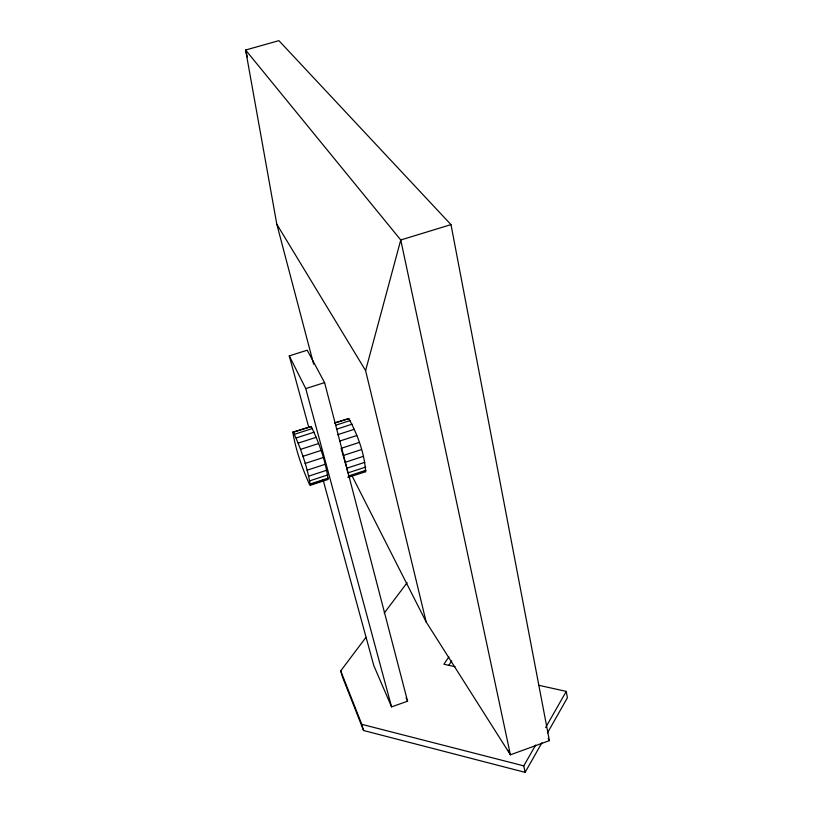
<?xml version="1.0" encoding="UTF-8"?>
<svg xmlns="http://www.w3.org/2000/svg" width="813" height="813" viewBox="0 0 813 813"><rect width="100%" height="100%" fill="white"/><g stroke="black" fill="none" stroke-linecap="round" stroke-linejoin="round"><path stroke-width="1.22" d="M310.332 485.28C307.395 467.058 301.054 449.081 293.371 432.282L292.792 432.099C295.851 450.25 302.101 468.054 309.662 484.822L310.332 485.28L328.086 479.457C325.749 461.215 319.255 443.085 311.206 426.53L292.792 432.099M347.893 477.505L365.637 471.682C364.498 453.349 357.629 434.711 348.807 418.604L334.936 422.689M426.144 621.904L365.606 370.606L400.758 239.977L245.607 50.02L278.9 40.65L450.991 224.622L549.395 740.623L510.412 754.799L426.144 621.904L352.253 476.255M365.901 637.433L340.718 670.898L342.466 676.924L363.563 730.511L525.127 772.35L541.915 742.736M547.505 732.869L567.393 697.778L566.265 691.396L539.07 685.359M525.127 772.35L523.785 765.866L535.655 745.064M545.645 727.533L566.265 691.396M448.908 665.125L451.743 660.908M448.888 656.874L443.908 664.231L455.036 666.701M384.224 613.104L407.12 582.687M323.005 479.528L373.807 665.623L391.571 706.873L407.577 701.202L324.59 382.608L307.223 350.22L289.255 355.87L308.635 426.876M308.747 476.123L326.765 470.229M365.728 467.058L347.812 472.942L346.846 468.217L364.844 462.323M309.865 480.808L327.802 474.924M310.403 483.918L328.259 478.064M310.84 484.436L323.798 480.188M348.167 476.103L365.992 470.249M359.204 442.455L341.114 448.339L346.846 468.217M305.099 463.451L323.208 457.546M343.371 455.463L361.46 449.569M307.121 470.209L325.2 464.304M345.332 462.251L363.381 456.347M298.188 443.136L316.257 437.292M337.527 434.731L354.366 429.284M300.464 449.406L318.574 443.542M339.905 441.002L356.785 435.524M302.832 456.347L320.952 450.463M293.371 432.282L311.206 426.53M294.519 434.274L312.446 428.492M334.56 423.197L348.807 418.604M296.156 437.973L314.164 432.16M335.921 425.148L350.24 420.524M336.552 429.203L352.141 424.162M289.255 355.87L305.759 388.594L324.59 382.608M450.991 224.622L400.758 239.977L510.412 754.799L508.064 750.297M340.718 670.898L361.785 724.332L523.785 765.866M364.671 471.286L365.637 471.682M247.508 57.377L245.607 50.02L276.816 224.236L365.606 370.606M548.145 738.417L549.395 740.623M406.043 697.788L407.577 701.202M361.785 724.332L363.563 730.511M305.759 388.594L391.571 706.873M276.816 224.236L313.645 364.143"/></g></svg>
